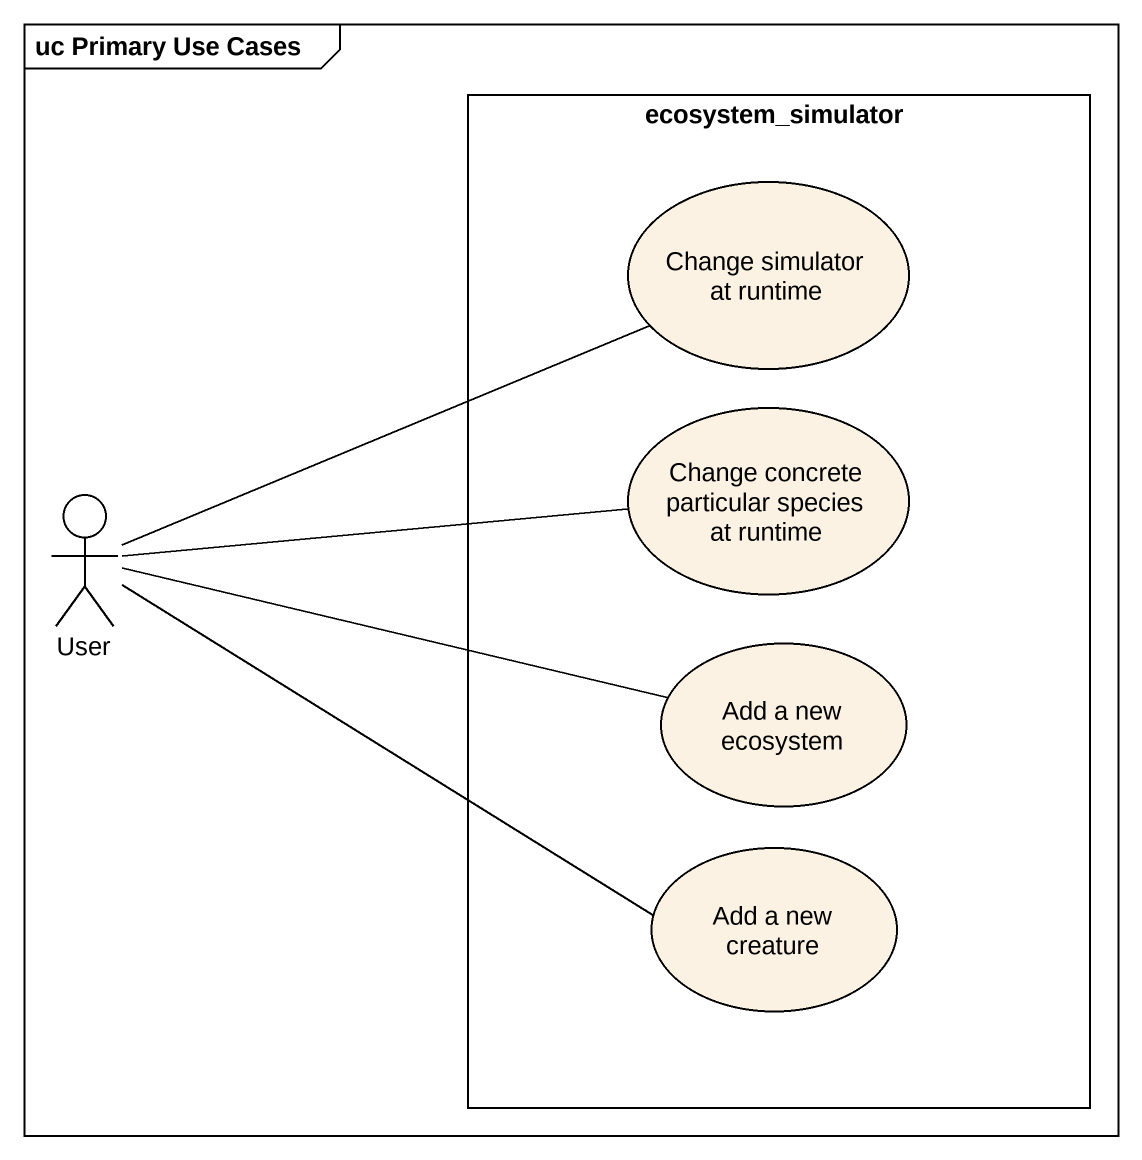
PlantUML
@startuml
mainframe uc Primary Use Cases
rectangle ecosystem_simulator {
  usecase "Change simulator at runtime" as Change_simulator_at_runtime
  usecase "Change concrete particular species at runtime" as Change_concrete_particular
  usecase "Add a new ecosystem" as Add_a_new_ecosystem
  usecase "Add a new creature" as Add_a_new_creature
}
actor User
User -right- Change_simulator_at_runtime
User -right- Change_concrete_particular
User -right- Add_a_new_ecosystem
User -right- Add_a_new_creature
@enduml
